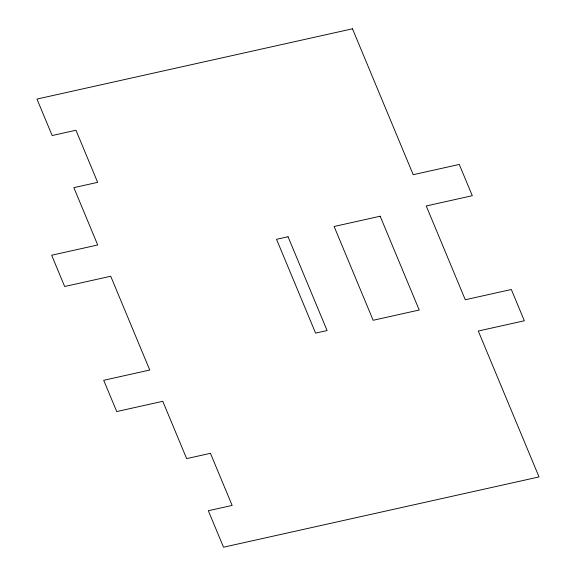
<?xml version="1.0" encoding="UTF-8"?>
<svg xmlns="http://www.w3.org/2000/svg" width="576" height="576" viewBox="0 0 576 576"><rect width="100%" height="100%" fill="white"/><g stroke="black" fill="none" stroke-linecap="round" stroke-linejoin="round"><path stroke-width="0.86" d="M352.483 28.8L36.972 99.072L52.157 135.547L75.953 130.248L97.646 182.354L73.85 187.654L97.711 244.973L51.653 255.233L64.663 286.502L110.722 276.242L149.767 370.037L103.709 380.29L116.726 411.559L162.785 401.299L186.646 458.618L210.442 453.319L232.135 505.426L208.332 510.725L223.517 547.2L539.028 476.928L478.289 331.027L524.347 320.767L511.337 289.498L465.278 299.758L426.233 205.963L472.291 195.71L459.274 164.441L413.215 174.701L352.483 28.8M288.05 236.743L276.538 239.306L315.583 333.101L327.096 330.538L288.05 236.743M380.174 216.223L334.116 226.483L373.154 320.278L419.213 310.018L380.174 216.223"/></g></svg>
